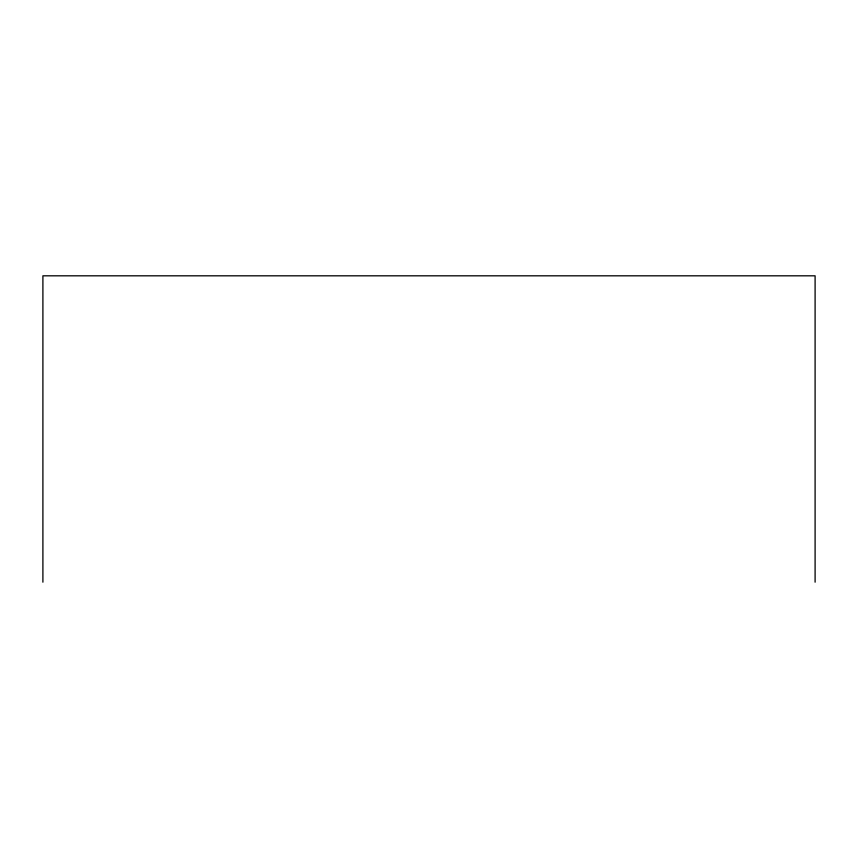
<?xml version="1.0" encoding="UTF-8"?>
<svg xmlns="http://www.w3.org/2000/svg" width="858" height="858" viewBox="0 0 858 858"><rect width="100%" height="100%" fill="white"/><g stroke="black" fill="none" stroke-linecap="round" stroke-linejoin="round"><path stroke-width="1.29" d="M815.1 582.185L815.1 275.815L42.9 275.815L42.9 582.185"/></g></svg>
